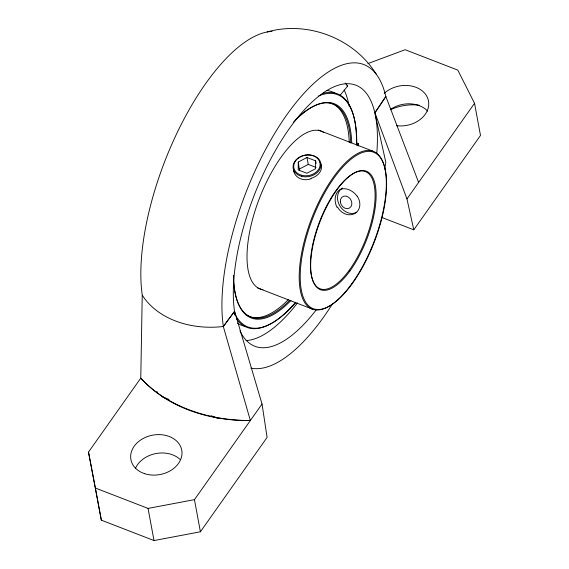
<?xml version="1.0" encoding="UTF-8"?>
<svg xmlns="http://www.w3.org/2000/svg" width="569" height="569" viewBox="0 0 569 569"><rect width="100%" height="100%" fill="white"/><g stroke="black" fill="none" stroke-linecap="round" stroke-linejoin="round"><path stroke-width="0.85" d="M298.263 162.03L298.206 169.911L306.862 173.261L315.575 168.73L315.631 160.849L306.976 157.499L298.263 162.03L299.529 170.693M357.503 145.052L358.406 143.601L356.827 142.99M381.657 217.386L413.798 229.819L406.956 198.93L374.95 112.833L385.853 96.495L418.62 182.421M385.853 96.495L374.85 112.797A140.002 55.086 -68.8 0 0 289.244 128.722A140.002 55.086 -68.8 0 0 234.535 311.357L223.318 326.499L250.367 420.527A145.479 112.74 -10.5 0 1 140.778 378.129L142.236 295.126A83.038 62.576 -8.2 0 0 223.318 326.499L234.535 311.357L235.146 315.091M234.634 311.392L262.032 404.011L267.103 437.397L200.402 531.787L154.014 540.55L101.332 520.166L88.508 452.092L140.778 378.129A145.586 109.696 -8.2 0 0 250.367 420.527M88.508 452.092L95.379 488.031L148.054 508.409L194.449 499.653L262.032 404.011M406.956 198.93L474.539 103.295L457.789 70.108L405.114 49.723L367.915 63.593M413.798 229.819L480.492 135.436L474.539 103.295M340.219 95.165L347.723 85.962A140.002 55.086 -68.8 0 0 345.134 83.067M299.543 168.943L308.256 164.413L316.129 167.457M267.103 31.942C307.737 20.463 354.039 38.4 376.329 74.255M346.834 85.62L347.723 85.962M374.95 112.833L375.59 116.353A140.002 55.086 -68.8 0 1 376.749 153.594M318.249 130.017L372.752 151.105M257.401 287.857L312.737 309.266M161.639 396.6L169.05 399.466M211.078 415.726L218.489 418.592M375.149 114.12L385.818 162.314A162.165 63.806 -68.8 0 1 384.715 168.957M315.631 160.849L316.115 163.438M306.976 157.499L308.256 164.413M194.449 499.653L200.402 531.787M148.054 508.409L154.014 540.55M95.379 488.031L101.332 520.166M234.755 312.794L235.146 315.397M156.98 391.486L157.25 393.243M223.34 326.471A162.129 63.792 -68.8 0 1 286.698 114.966A162.129 63.792 -68.8 0 1 385.832 96.524M384.175 93.401A25.861 20.036 -10.5 0 1 417.141 87.797A25.861 20.036 -10.5 0 1 426.572 112.121A25.861 20.036 -10.5 0 1 396.7 125.699M390.362 109.781A42.113 32.632 -10.5 0 1 419.396 105.251M390.633 109.326A25.861 20.036 -10.5 0 1 427.703 111.168M142.257 295.098A162.129 63.792 -68.8 0 1 179.114 128.651A162.129 63.792 -68.8 0 1 272.11 31.423M316.108 310.034A140.002 55.086 -68.8 0 1 239.962 330.845M332.516 303.81A162.165 63.806 -68.8 0 1 250.865 368.143M135.571 468.123A25.861 20.036 -10.5 0 1 155.664 453.6A25.861 20.036 -10.5 0 1 179.953 459.311M344.209 90.101A140.002 55.086 -68.8 0 1 349.153 106.126M322.296 93.558A125.23 49.268 -68.8 0 1 356.478 144.576M295.681 302.281A125.23 49.268 -68.8 0 1 236.32 318.484M318.64 95.941A124.49 48.977 -68.8 0 1 356.727 145.209M295.724 302.644A124.49 48.977 -68.8 0 1 235.132 314.408M295.581 119.689A114.141 44.908 -68.8 0 1 350.732 143.011M289.749 300.268A114.141 44.908 -68.8 0 1 233.582 281.506M293.227 122.427A114.881 45.2 -68.8 0 1 351.742 142.819M290.972 300.475A114.881 45.2 -68.8 0 1 233.582 275.325M311.072 178.751A13.983 11.913 -23 0 1 293.917 171.802M293.803 171.831A13.983 11.508 -7.1 0 1 293.476 168.438M320.048 162.464A13.983 10.527 -3.5 0 1 320.923 164.292M320.866 164.313A13.983 10.086 -13.3 0 1 310.944 178.382M340.66 189.37A13.941 9.588 45.1 0 1 357.069 196.12M357.161 196.092A13.948 11.536 46.6 0 1 354.622 213.595M354.643 213.645A13.941 12.212 61.1 0 1 337.517 207.016M336.983 207.329A13.948 11.06 69.1 0 1 340.568 189.221M356.735 212.251A14.04 11.451 58.3 0 1 339.714 205.665A14.04 11.451 58.3 0 1 342.716 187.941M358.406 143.601A140.002 55.086 -68.8 0 1 358.221 146.027M297.516 302.893A140.002 55.086 -68.8 0 1 246.093 340.575M326.45 90.485A125.23 49.268 -68.8 0 1 335.603 93.6M246.398 326.521A125.23 49.268 -68.8 0 1 237.387 323.064M327.538 102.484A114.141 44.908 -68.8 0 1 349.252 142.385M288.604 299.358A114.141 44.908 -68.8 0 1 245.772 314.55M262.921 289.649A84.589 33.279 -68.8 0 1 259.592 197.891A84.589 33.279 -68.8 0 1 323.804 132.527M144.604 473.657A25.861 20.036 -10.5 0 0 181.98 451.992A25.861 20.036 -10.5 0 0 142.399 438.919A25.861 20.036 -10.5 0 0 144.604 473.657M351.471 284.166A84.589 33.279 -68.8 0 0 375.312 152.293A84.589 33.279 -68.8 0 0 301.442 254.087A84.589 33.279 -68.8 0 0 351.471 284.166M352.033 283.938A83.856 32.995 -68.8 0 0 375.661 153.217A83.856 32.995 -68.8 0 0 302.438 254.13A83.856 32.995 -68.8 0 0 352.033 283.938M349.224 270.261A62.796 24.709 -68.8 0 0 366.92 172.357A62.796 24.709 -68.8 0 0 312.082 247.928A62.796 24.709 -68.8 0 0 349.224 270.261M349.935 270.972A63.536 25 -68.8 0 0 367.837 171.923A63.536 25 -68.8 0 0 312.36 248.383A63.536 25 -68.8 0 0 349.935 270.972M340.326 201.746A6.65 5.427 58.3 0 0 349.409 208.098A6.65 5.427 58.3 0 0 348.534 197.173A6.65 5.427 58.3 0 0 340.326 201.746M301.442 176.283A14.04 10.875 -10.5 0 0 320.859 163.595A14.04 10.875 -10.5 0 0 298.711 157.634A14.04 10.875 -10.5 0 0 301.442 176.283M301.648 175.273A13.3 10.306 -10.5 0 0 320.041 163.253A13.3 10.306 -10.5 0 0 299.059 157.606A13.3 10.306 -10.5 0 0 301.648 175.273"/></g></svg>
